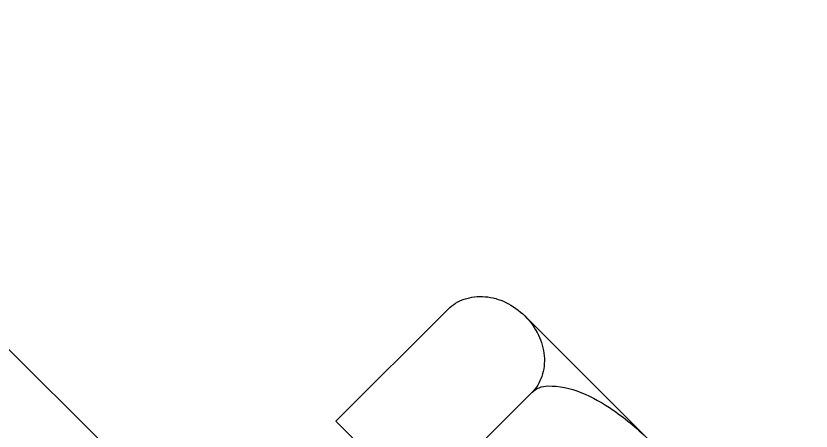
# Model space of a CAD drawing. Header units: inches. Extents: x 0 to 10293, y 0 to 4182.
# Drawn here: x 2985.735 to 2986.423, y 3514.163 to 3514.522 of the extents above; entities that cross this region are included whole.
import ezdxf

# ---------------------------------------------------------------- set-up
doc = ezdxf.new("R2010")
doc.units = ezdxf.units.IN
doc.header["$LTSCALE"] = 48
doc.header["$MEASUREMENT"] = 0
doc.styles.add('NOTATION', font='romans.shx', dxfattribs={"width": 0.75})
doc.dimstyles.new('AVANT$7', dxfattribs={"dimscale": 96, "dimtxt": 0.09375, "dimasz": 0.078125, "dimexe": 0.0625, "dimexo": 0.046875, "dimgap": 0.03125, "dimtad": 0, "dimdec": 3, "dimrnd": 0.125, "dimzin": 15, "dimdsep": 46, "dimlunit": 4, "dimtxsty": 'NOTATION', "dimblk1": 'AVATICK', "dimblk2": 'AVATICK', "dimsah": 1, "dimcen": 0.0625, "dimdle": 0.09375, "dimclrd": 256, "dimclre": 256, "dimclrt": 11, "dimaunit": 1, "dimadec": 0, "dimazin": 0, "dimtfac": 1.5, "dimtdec": 3, "dimtix": 1, "dimtmove": 1, "dimatfit": 3, "dimldrblk": 'AVATICK', "dimfxl": 0, "dimtvp": 1.25, "dimfrac": 2, "dimtolj": 1, "dimtzin": 15, "dimarcsym": 0})

# ---------------------------------------------------------------- blocks, each defined once
blk = doc.blocks.new('238SHSCREW')
at = {"linetype": 'Continuous'}
for p, q in [((0.15338, 0.3362), (-0.15338, 0.3362)), ((0.10226, 0.29351), (0.10226, 0.1562)), ((0.2045, 0.1562), (0.2045, 0.29351)), ((-0.2045, 0.1562), (0.2045, 0.1562))]:
    blk.add_line(p, q, dxfattribs=at)
for points in [[(0.10226, 0.29351, 0.197891), (0.09654, 0.30738, 0.09878), (0.07231, 0.3237, 0.056122), (0.04164, 0.33263, 0.042835), (0, 0.3362, 0.042835), (-0.04164, 0.33263, 0.056122), (-0.07231, 0.3237, 0.09878), (-0.09654, 0.30738, 0.197891), (-0.10226, 0.29351, 0.197891)], [(0.2045, 0.29351, 0.115619), (0.20076, 0.30944, 0.104014), (0.18953, 0.3237, 0.090939), (0.17334, 0.33285, 0.083452), (0.15338, 0.3362, 0.083452), (0.13342, 0.33285, 0.090939), (0.11723, 0.3237, 0.104014), (0.106, 0.30944, 0.115619), (0.10226, 0.29351, 0.115619)]]:
    blk.add_lwpolyline(points, format="xyb")
blk = doc.blocks.new('AVATICK')
blk.add_line((-1, 0), (0.631428, 0))
at = {"const_width": 0.141421}
blk.add_lwpolyline([(0.471428, 0.471428), (-0.471428, -0.471428)], dxfattribs=at)

msp = doc.modelspace()

# ---------------------------------------------------------------- linework, layer by layer
at = {"linetype": 'Continuous'}
msp.add_line((2983.70339, 3516.25843), (2987.06284, 3512.89898), dxfattribs=at)

# ---------------------------------------------------------------- block references
at = {"extrusion": (0, 0, -1), "xscale": 0.9999969781931285, "yscale": 0.9999969781929394, "zscale": -0.999996978193125, "rotation": 44.99999999998158}
msp.add_blockref('238SHSCREW', (-2986.04565, 3513.91617), dxfattribs=at)

# ---------------------------------------------------------------- leaders
msp.add_leader([(2986.78951, 3511.9842), (2965.16574, 3519.6522), (2961.83432, 3519.6522)], dimstyle='AVANT$7')

doc.saveas('drawing.dxf')
